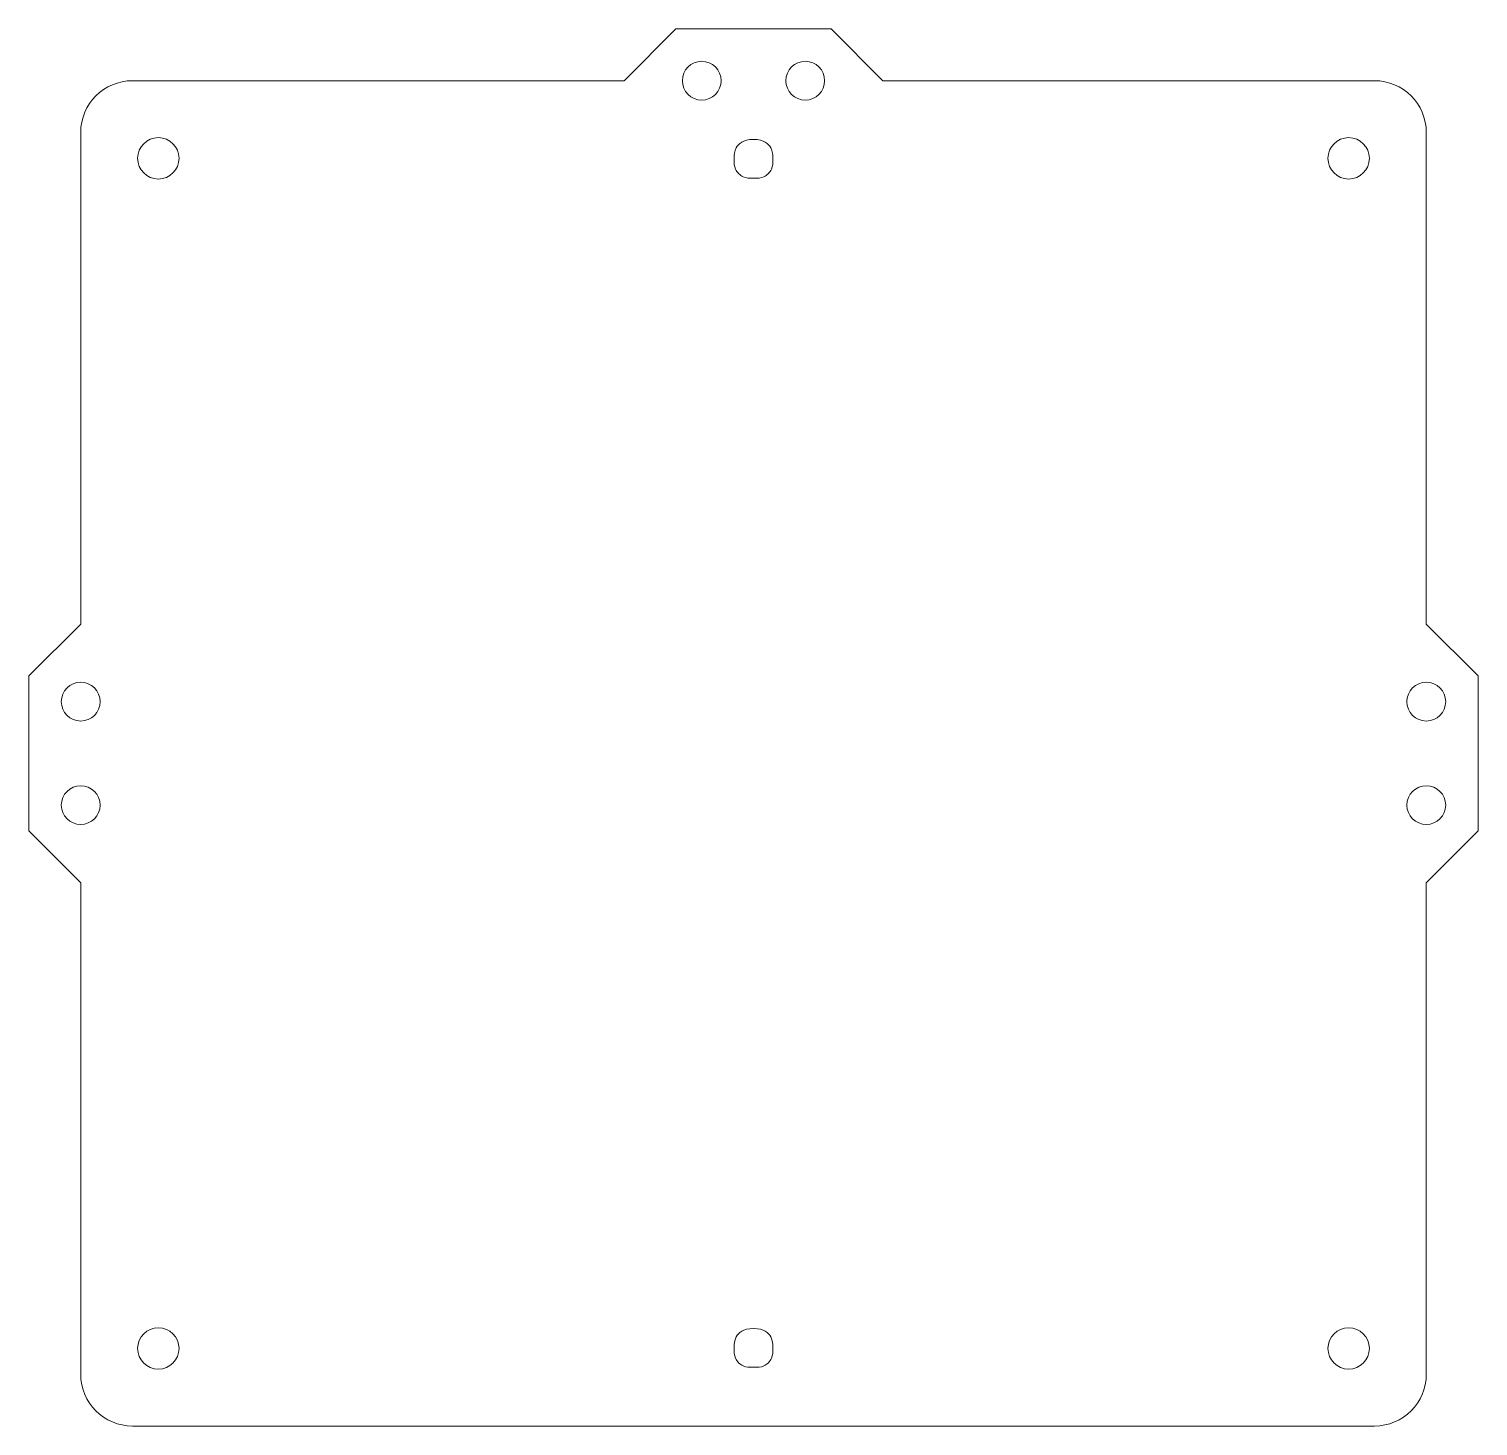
# Model space of a CAD drawing. Header units: millimetres. Extents: x -56 to 56, y -52 to 56.
import ezdxf

# ---------------------------------------------------------------- set-up
doc = ezdxf.new("R2010")
doc.units = ezdxf.units.MM
doc.layers.add('CuttingLines_0p003mm', color=5, linetype='CONTINUOUS', lineweight=0, true_color=0x0000ff)

msp = doc.modelspace()

# ---------------------------------------------------------------- linework, layer by layer
at = {"layer": 'CuttingLines_0p003mm'}
for p, q in [((-10, 52), (-6, 56)), ((-6, 56), (6, 56)), ((6, 56), (10, 52)), ((-48, 52), (-10, 52)), ((10, 52), (48, 52)), ((-52, 48), (-52, 10)), ((52, 48), (52, 10)), ((-56, 6), (-52, 10)), ((56, 6), (52, 10)), ((-56, 6), (-56, -6)), ((56, 6), (56, -6)), ((-56, -6), (-52, -10)), ((56, -6), (52, -10)), ((-52, -10), (-52, -48)), ((52, -10), (52, -48)), ((-48, -52), (48, -52))]:
    msp.add_line(p, q, dxfattribs=at)
for centre, radius in [((-4, 52), 1.5), ((4, 52), 1.5), ((-46, 46), 1.6), ((46, 46), 1.6), ((-52, 4), 1.5), ((52, 4), 1.5), ((-52, -4), 1.5), ((52, -4), 1.5), ((-46, -46), 1.6), ((46, -46), 1.6)]:
    msp.add_circle(centre, radius, dxfattribs=at)
for centre, start, end in [((-48, 48), 90, 180), ((48, 48), 0, 90), ((-48, -48), 180, 270), ((48, -48), 270, 0)]:
    msp.add_arc(centre, 4, start, end, dxfattribs=at)
for points in [[(0, 47.462), (-0.8284, 47.462), (-1.4999, 46.7904), (-1.4999, 45.962), (-1.4999, 45.962), (-1.5, 45.1335), (-0.8284, 44.462), (0, 44.462), (0, 44.462), (0.8284, 44.4619), (1.4999, 45.1335), (1.4999, 45.9619), (1.4999, 45.9619), (1.5, 46.7904), (0.8284, 47.4619), (0, 47.4619)], [(0, -44.4617), (-0.8284, -44.4617), (-1.4999, -45.1333), (-1.4999, -45.9617), (-1.4999, -45.9617), (-1.5, -46.7902), (-0.8284, -47.4617), (0, -47.4617), (0, -47.4617), (0.8284, -47.4618), (1.4999, -46.7902), (1.4999, -45.9618), (1.4999, -45.9618), (1.5, -45.1333), (0.8284, -44.4618), (0, -44.4618)]]:
    msp.add_open_spline(points, degree=3, dxfattribs=at)

doc.saveas('drawing.dxf')
